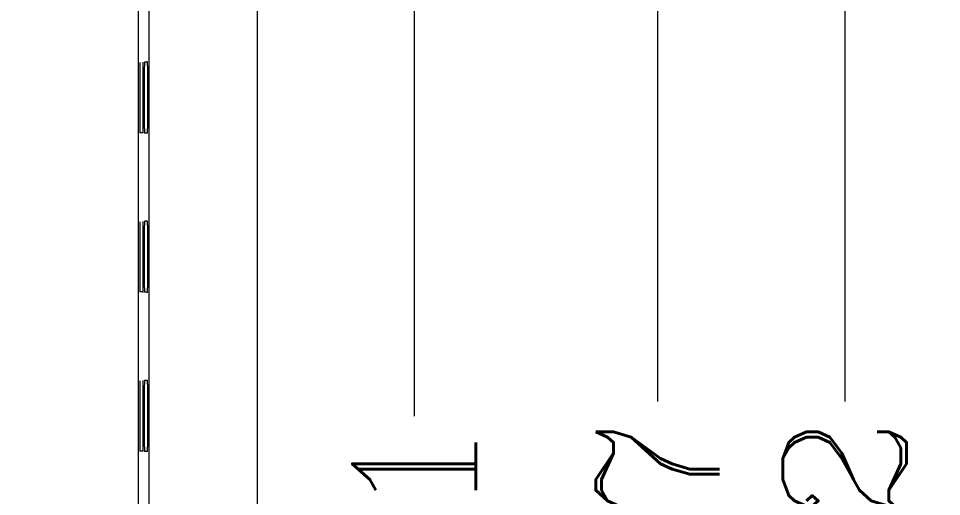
# Model space of a CAD drawing. Header units: millimetres. Extents: x -195 to 1349, y 148 to 750.
# Drawn here: x 1254.91 to 1281.02, y 407.46 to 420.97 of the extents above; entities that cross this region are included whole.
import ezdxf

# ---------------------------------------------------------------- set-up
doc = ezdxf.new("R2010")
doc.units = ezdxf.units.MM
doc.layers.get('0').update_dxf_attribs({"linetype": 'CONTINUOUS'})
doc.layers.get('Defpoints').update_dxf_attribs({"linetype": 'CONTINUOUS'})
doc.layers.add('4', color=7, linetype='CONTINUOUS', true_color=0xffffff)
doc.styles.add('ROMANC', font='romanc.shx', dxfattribs={"bigfont": 'gbcbig.shx'})
doc.dimstyles.new('YanXiu', dxfattribs={"dimtxt": 3.5, "dimasz": 2.2, "dimexe": 0.66, "dimexo": 0.66, "dimgap": 0.66, "dimtad": 0, "dimdec": 1, "dimdsep": 46, "dimtxsty": 'ROMANC', "dimcen": 0, "dimclrd": 131, "dimclre": 131, "dimclrt": 42, "dimazin": 2, "dimtfac": 1, "dimtdec": 1, "dimtofl": 0, "dimtmove": 0, "dimatfit": 3, "dimfxl": 1, "dimlwd": 5, "dimlwe": 5, "dimarcsym": 0})

# ---------------------------------------------------------------- blocks, each defined once
blk = doc.blocks.new('*D57')
at = {"color": 131, "lineweight": 5, "transparency": 16777216}
for p, q in [((1258.018, 492.781), (1285.866, 492.781)), ((1285.206, 490.581), (1285.206, 412.229)), ((1285.206, 319.889), (1285.206, 398.242)), ((1258.693, 317.689), (1285.866, 317.689))]:
    blk.add_line(p, q, dxfattribs=at)
at = {"color": 131, "lineweight": 18, "transparency": 16777216}
for points in [[(1284.839, 490.581), (1285.573, 490.581), (1285.206, 492.781)], [(1284.839, 319.889), (1285.573, 319.889), (1285.206, 317.689)]]:
    blk.add_solid(points, dxfattribs=at)
at = {"layer": 'Defpoints', "color": 0, "lineweight": 18, "transparency": 16777216}
for p in [(1257.358, 492.781), (1258.033, 317.689), (1285.206, 317.689)]:
    blk.add_point(p, dxfattribs=at)
at = {"color": 42, "lineweight": 18, "transparency": 16777216, "insert": (1285.206, 405.235), "char_height": 3.5, "attachment_point": 5, "rotation": 90, "style": 'ROMANC'}
blk.add_mtext('175.1', dxfattribs=at)
blk = doc.blocks.new('*D60')
at = {"color": 131, "lineweight": 5, "transparency": 16777216}
for p, q in [((1251.369, 470.733), (1266.762, 470.733)), ((1266.102, 468.533), (1266.102, 409.729)), ((1266.102, 341.938), (1266.102, 400.742)), ((1250.651, 339.738), (1266.762, 339.738))]:
    blk.add_line(p, q, dxfattribs=at)
at = {"color": 131, "lineweight": 18, "transparency": 16777216}
for points in [[(1265.735, 468.533), (1266.469, 468.533), (1266.102, 470.733)], [(1265.735, 341.938), (1266.469, 341.938), (1266.102, 339.738)]]:
    blk.add_solid(points, dxfattribs=at)
at = {"layer": 'Defpoints', "color": 0, "lineweight": 18, "transparency": 16777216}
for p in [(1250.709, 470.733), (1249.991, 339.738), (1266.102, 339.738)]:
    blk.add_point(p, dxfattribs=at)
at = {"color": 42, "lineweight": 18, "transparency": 16777216, "insert": (1266.102, 405.235), "char_height": 3.5, "attachment_point": 5, "rotation": 90, "style": 'ROMANC'}
blk.add_mtext('131', dxfattribs=at)
blk = doc.blocks.new('*D61')
at = {"color": 131, "lineweight": 5, "transparency": 16777216}
for p, q in [((1248.12, 488.732), (1273.648, 488.732)), ((1272.988, 486.532), (1272.988, 410.145)), ((1272.988, 323.939), (1272.988, 400.325)), ((1248.12, 321.739), (1273.648, 321.739))]:
    blk.add_line(p, q, dxfattribs=at)
at = {"color": 131, "lineweight": 18, "transparency": 16777216}
for points in [[(1272.621, 486.532), (1273.355, 486.532), (1272.988, 488.732)], [(1272.621, 323.939), (1273.355, 323.939), (1272.988, 321.739)]]:
    blk.add_solid(points, dxfattribs=at)
at = {"layer": 'Defpoints', "color": 0, "lineweight": 18, "transparency": 16777216}
for p in [(1247.46, 488.732), (1247.46, 321.739), (1272.988, 321.739)]:
    blk.add_point(p, dxfattribs=at)
at = {"color": 42, "lineweight": 18, "transparency": 16777216, "insert": (1272.988, 405.235), "char_height": 3.5, "attachment_point": 5, "rotation": 90, "style": 'ROMANC'}
blk.add_mtext('167', dxfattribs=at)
blk = doc.blocks.new('*D62')
at = {"color": 131, "lineweight": 5, "transparency": 16777216}
for p, q in [((1256.338, 491.231), (1278.941, 491.231)), ((1278.281, 489.031), (1278.281, 410.145)), ((1278.281, 321.439), (1278.281, 400.325)), ((1257.583, 319.239), (1278.941, 319.239))]:
    blk.add_line(p, q, dxfattribs=at)
at = {"color": 131, "lineweight": 18, "transparency": 16777216}
for points in [[(1277.914, 489.031), (1278.648, 489.031), (1278.281, 491.231)], [(1277.914, 321.439), (1278.648, 321.439), (1278.281, 319.239)]]:
    blk.add_solid(points, dxfattribs=at)
at = {"layer": 'Defpoints', "color": 0, "lineweight": 18, "transparency": 16777216}
for p in [(1255.678, 491.231), (1256.923, 319.239), (1278.281, 319.239)]:
    blk.add_point(p, dxfattribs=at)
at = {"color": 42, "lineweight": 18, "transparency": 16777216, "insert": (1278.281, 405.235), "char_height": 3.5, "attachment_point": 5, "rotation": 90, "style": 'ROMANC'}
blk.add_mtext('172', dxfattribs=at)
blk = doc.blocks.new('*D63')
at = {"color": 131, "lineweight": 5, "transparency": 16777216}
for p, q in [((1244.605, 499.735), (1291.557, 499.735)), ((1290.897, 497.535), (1290.897, 410.145)), ((1290.897, 312.935), (1290.897, 400.325)), ((1244.997, 310.735), (1291.557, 310.735))]:
    blk.add_line(p, q, dxfattribs=at)
at = {"color": 131, "lineweight": 18, "transparency": 16777216}
for points in [[(1290.53, 497.535), (1291.264, 497.535), (1290.897, 499.735)], [(1290.53, 312.935), (1291.264, 312.935), (1290.897, 310.735)]]:
    blk.add_solid(points, dxfattribs=at)
at = {"layer": 'Defpoints', "color": 0, "lineweight": 18, "transparency": 16777216}
for p in [(1243.945, 499.735), (1244.337, 310.735), (1290.897, 310.735)]:
    blk.add_point(p, dxfattribs=at)
at = {"color": 42, "lineweight": 18, "transparency": 16777216, "insert": (1290.897, 405.235), "char_height": 3.5, "attachment_point": 5, "rotation": 90, "style": 'ROMANC'}
blk.add_mtext('189', dxfattribs=at)
blk = doc.blocks.new('*D64')
at = {"color": 131, "lineweight": 5, "transparency": 16777216}
for p, q in [((1260.272, 505.033), (1297.486, 505.033)), ((1296.826, 502.833), (1296.826, 412.645)), ((1296.826, 307.638), (1296.826, 397.825)), ((1259.363, 305.438), (1297.486, 305.438))]:
    blk.add_line(p, q, dxfattribs=at)
at = {"color": 131, "lineweight": 18, "transparency": 16777216}
for points in [[(1296.46, 502.833), (1297.193, 502.833), (1296.826, 505.033)], [(1296.46, 307.638), (1297.193, 307.638), (1296.826, 305.438)]]:
    blk.add_solid(points, dxfattribs=at)
at = {"layer": 'Defpoints', "color": 0, "lineweight": 18, "transparency": 16777216}
for p in [(1259.612, 505.033), (1296.826, 505.033), (1258.703, 305.438)]:
    blk.add_point(p, dxfattribs=at)
at = {"color": 42, "lineweight": 18, "transparency": 16777216, "insert": (1296.826, 405.235), "char_height": 3.5, "attachment_point": 5, "rotation": 90, "style": 'ROMANC'}
blk.add_mtext('199.6', dxfattribs=at)

msp = doc.modelspace()

# ---------------------------------------------------------------- linework, layer by layer
at = {"layer": '4', "color": 7, "linetype": 'Continuous', "lineweight": 18}
for p, q in [((1261.659, 493.431), (1261.659, 317.039)), ((1258.609, 317.689), (1258.609, 492.781))]:
    msp.add_line(p, q, dxfattribs=at)
for points, knots in [([(1258.301, 455.985), (1258.301, 455.879), (1258.301, 455.773), (1258.301, 438.856), (1258.301, 422.046), (1258.301, 388.425), (1258.301, 371.614), (1258.301, 354.698), (1258.301, 354.591), (1258.301, 354.485)], [0, 0, 0, 0, 0.003136, 0.003136, 0.5, 0.5, 0.996864, 0.996864, 1, 1, 1, 1]), ([(1258.348, 419.727), (1258.348, 419.727), (1258.348, 419.721), (1258.347, 419.702), (1258.347, 419.694), (1258.347, 419.675), (1258.347, 419.664), (1258.346, 419.639), (1258.346, 419.612), (1258.346, 419.578), (1258.345, 419.551), (1258.345, 419.542), (1258.345, 419.523), (1258.345, 419.513), (1258.345, 419.481), (1258.345, 419.46), (1258.344, 419.391), (1258.344, 419.341), (1258.344, 419.273), (1258.344, 419.26), (1258.344, 419.232), (1258.344, 419.217), (1258.344, 419.174), (1258.344, 419.145), (1258.344, 419.086), (1258.343, 419.055), (1258.343, 419.009), (1258.343, 418.993), (1258.343, 418.961), (1258.343, 418.945), (1258.343, 418.897), (1258.343, 418.833), (1258.343, 418.769), (1258.343, 418.704), (1258.343, 418.671), (1258.343, 418.623), (1258.343, 418.606), (1258.343, 418.574), (1258.343, 418.494), (1258.343, 418.417), (1258.344, 418.342), (1258.344, 418.327), (1258.344, 418.297), (1258.344, 418.283), (1258.344, 418.239), (1258.344, 418.212), (1258.344, 418.131), (1258.344, 418.081), (1258.345, 418.023), (1258.345, 418.012), (1258.345, 417.99), (1258.345, 417.979), (1258.345, 417.948), (1258.345, 417.929), (1258.346, 417.893), (1258.346, 417.876), (1258.346, 417.846), (1258.346, 417.832), (1258.347, 417.807), (1258.347, 417.785), (1258.347, 417.769), (1258.348, 417.756), (1258.348, 417.751), (1258.348, 417.745), (1258.348, 417.743), (1258.348, 417.743)], [0, 0, 0, 0, 0.0625, 0.0625, 0.09375, 0.09375, 0.125, 0.125, 0.15625, 0.1875, 0.1875, 0.203125, 0.203125, 0.21875, 0.21875, 0.25, 0.25, 0.3125, 0.3125, 0.328125, 0.328125, 0.34375, 0.34375, 0.375, 0.375, 0.40625, 0.40625, 0.421875, 0.421875, 0.4375, 0.4375, 0.46875, 0.5, 0.5, 0.53125, 0.53125, 0.546875, 0.546875, 0.5625, 0.625, 0.625, 0.640625, 0.640625, 0.65625, 0.65625, 0.6875, 0.6875, 0.75, 0.75, 0.765625, 0.765625, 0.78125, 0.78125, 0.8125, 0.8125, 0.84375, 0.84375, 0.875, 0.875, 0.90625, 0.9375, 0.9375, 0.96875, 0.96875, 1, 1, 1, 1]), ([(1258.438, 417.737), (1258.438, 417.737), (1258.438, 417.743), (1258.439, 417.762), (1258.439, 417.77), (1258.439, 417.785), (1258.439, 417.79), (1258.439, 417.801), (1258.439, 417.807), (1258.44, 417.825), (1258.44, 417.853), (1258.44, 417.887), (1258.441, 417.914), (1258.441, 417.923), (1258.441, 417.943), (1258.441, 417.953), (1258.441, 417.984), (1258.441, 418.006), (1258.442, 418.075), (1258.442, 418.125), (1258.442, 418.194), (1258.442, 418.208), (1258.442, 418.236), (1258.442, 418.25), (1258.442, 418.293), (1258.442, 418.323), (1258.442, 418.383), (1258.443, 418.413), (1258.443, 418.46), (1258.443, 418.476), (1258.443, 418.508), (1258.443, 418.524), (1258.443, 418.572), (1258.443, 418.637), (1258.443, 418.702), (1258.443, 418.767), (1258.443, 418.8), (1258.443, 418.849), (1258.443, 418.865), (1258.443, 418.898), (1258.443, 418.978), (1258.443, 419.056), (1258.442, 419.132), (1258.442, 419.147), (1258.442, 419.176), (1258.442, 419.191), (1258.442, 419.234), (1258.442, 419.262), (1258.442, 419.344), (1258.442, 419.394), (1258.441, 419.452), (1258.441, 419.464), (1258.441, 419.486), (1258.441, 419.496), (1258.441, 419.527), (1258.441, 419.547), (1258.44, 419.583), (1258.44, 419.6), (1258.44, 419.631), (1258.44, 419.645), (1258.439, 419.67), (1258.439, 419.692), (1258.439, 419.708), (1258.438, 419.721), (1258.438, 419.726), (1258.438, 419.732), (1258.438, 419.734), (1258.438, 419.734)], [0, 0, 0, 0, 0.0625, 0.0625, 0.09375, 0.09375, 0.109375, 0.109375, 0.125, 0.125, 0.15625, 0.1875, 0.1875, 0.203125, 0.203125, 0.21875, 0.21875, 0.25, 0.25, 0.3125, 0.3125, 0.328125, 0.328125, 0.34375, 0.34375, 0.375, 0.375, 0.40625, 0.40625, 0.421875, 0.421875, 0.4375, 0.4375, 0.46875, 0.5, 0.5, 0.53125, 0.53125, 0.546875, 0.546875, 0.5625, 0.625, 0.625, 0.640625, 0.640625, 0.65625, 0.65625, 0.6875, 0.6875, 0.75, 0.75, 0.765625, 0.765625, 0.78125, 0.78125, 0.8125, 0.8125, 0.84375, 0.84375, 0.875, 0.875, 0.90625, 0.9375, 0.9375, 0.96875, 0.96875, 1, 1, 1, 1]), ([(1258.474, 419.736), (1258.474, 419.736), (1258.473, 419.73), (1258.473, 419.711), (1258.473, 419.703), (1258.472, 419.684), (1258.472, 419.672), (1258.472, 419.647), (1258.472, 419.619), (1258.471, 419.586), (1258.471, 419.559), (1258.471, 419.549), (1258.471, 419.53), (1258.471, 419.519), (1258.471, 419.488), (1258.471, 419.466), (1258.47, 419.397), (1258.47, 419.347), (1258.47, 419.278), (1258.47, 419.264), (1258.47, 419.236), (1258.47, 419.222), (1258.469, 419.178), (1258.469, 419.149), (1258.469, 419.089), (1258.469, 419.058), (1258.469, 419.011), (1258.469, 418.995), (1258.469, 418.963), (1258.469, 418.947), (1258.469, 418.899), (1258.469, 418.834), (1258.469, 418.769), (1258.469, 418.704), (1258.469, 418.671), (1258.469, 418.622), (1258.469, 418.605), (1258.469, 418.573), (1258.469, 418.492), (1258.469, 418.414), (1258.469, 418.338), (1258.469, 418.323), (1258.469, 418.293), (1258.469, 418.279), (1258.47, 418.235), (1258.47, 418.207), (1258.47, 418.126), (1258.47, 418.075), (1258.47, 418.017), (1258.471, 418.005), (1258.471, 417.983), (1258.471, 417.973), (1258.471, 417.941), (1258.471, 417.922), (1258.471, 417.886), (1258.471, 417.869), (1258.472, 417.838), (1258.472, 417.824), (1258.472, 417.798), (1258.473, 417.776), (1258.473, 417.76), (1258.473, 417.748), (1258.473, 417.743), (1258.474, 417.736), (1258.474, 417.734), (1258.474, 417.734)], [0, 0, 0, 0, 0.0625, 0.0625, 0.09375, 0.09375, 0.125, 0.125, 0.15625, 0.1875, 0.1875, 0.203125, 0.203125, 0.21875, 0.21875, 0.25, 0.25, 0.3125, 0.3125, 0.328125, 0.328125, 0.34375, 0.34375, 0.375, 0.375, 0.40625, 0.40625, 0.421875, 0.421875, 0.4375, 0.4375, 0.46875, 0.5, 0.5, 0.53125, 0.53125, 0.546875, 0.546875, 0.5625, 0.625, 0.625, 0.640625, 0.640625, 0.65625, 0.65625, 0.6875, 0.6875, 0.75, 0.75, 0.765625, 0.765625, 0.78125, 0.78125, 0.8125, 0.8125, 0.84375, 0.84375, 0.875, 0.875, 0.90625, 0.9375, 0.9375, 0.96875, 0.96875, 1, 1, 1, 1]), ([(1258.563, 419.742), (1258.55, 419.741), (1258.537, 419.741), (1258.514, 419.739), (1258.505, 419.738), (1258.489, 419.737), (1258.481, 419.737), (1258.474, 419.736)], [0, 0, 0, 0, 0.448295, 0.448295, 0.75351, 0.75351, 1, 1, 1, 1]), ([(1258.563, 417.728), (1258.564, 417.728), (1258.564, 417.735), (1258.564, 417.754), (1258.565, 417.762), (1258.565, 417.776), (1258.565, 417.781), (1258.565, 417.793), (1258.565, 417.799), (1258.565, 417.817), (1258.566, 417.846), (1258.566, 417.879), (1258.566, 417.907), (1258.566, 417.916), (1258.566, 417.936), (1258.567, 417.946), (1258.567, 417.978), (1258.567, 418), (1258.567, 418.069), (1258.567, 418.12), (1258.568, 418.189), (1258.568, 418.203), (1258.568, 418.231), (1258.568, 418.246), (1258.568, 418.289), (1258.568, 418.319), (1258.568, 418.38), (1258.568, 418.411), (1258.568, 418.458), (1258.568, 418.474), (1258.568, 418.506), (1258.568, 418.522), (1258.568, 418.571), (1258.569, 418.636), (1258.569, 418.702), (1258.569, 418.767), (1258.569, 418.8), (1258.569, 418.85), (1258.569, 418.866), (1258.568, 418.899), (1258.568, 418.98), (1258.568, 419.059), (1258.568, 419.135), (1258.568, 419.15), (1258.568, 419.18), (1258.568, 419.195), (1258.568, 419.239), (1258.568, 419.267), (1258.567, 419.349), (1258.567, 419.4), (1258.567, 419.459), (1258.567, 419.47), (1258.567, 419.492), (1258.567, 419.503), (1258.566, 419.534), (1258.566, 419.554), (1258.566, 419.591), (1258.566, 419.607), (1258.566, 419.639), (1258.565, 419.653), (1258.565, 419.678), (1258.565, 419.7), (1258.564, 419.716), (1258.564, 419.729), (1258.564, 419.734), (1258.564, 419.741), (1258.563, 419.742), (1258.563, 419.742)], [0, 0, 0, 0, 0.0625, 0.0625, 0.09375, 0.09375, 0.109375, 0.109375, 0.125, 0.125, 0.15625, 0.1875, 0.1875, 0.203125, 0.203125, 0.21875, 0.21875, 0.25, 0.25, 0.3125, 0.3125, 0.328125, 0.328125, 0.34375, 0.34375, 0.375, 0.375, 0.40625, 0.40625, 0.421875, 0.421875, 0.4375, 0.4375, 0.46875, 0.5, 0.5, 0.53125, 0.53125, 0.546875, 0.546875, 0.5625, 0.625, 0.625, 0.640625, 0.640625, 0.65625, 0.65625, 0.6875, 0.6875, 0.75, 0.75, 0.765625, 0.765625, 0.78125, 0.78125, 0.8125, 0.8125, 0.84375, 0.84375, 0.875, 0.875, 0.90625, 0.9375, 0.9375, 0.96875, 0.96875, 1, 1, 1, 1]), ([(1258.438, 417.737), (1258.425, 417.738), (1258.413, 417.739), (1258.392, 417.74), (1258.384, 417.741), (1258.366, 417.742), (1258.357, 417.743), (1258.348, 417.743)], [0, 0, 0, 0, 0.406541, 0.406541, 0.703271, 0.703271, 1, 1, 1, 1]), ([(1258.563, 417.728), (1258.55, 417.729), (1258.537, 417.73), (1258.514, 417.732), (1258.505, 417.732), (1258.489, 417.733), (1258.481, 417.734), (1258.474, 417.734)], [0, 0, 0, 0, 0.448296, 0.448296, 0.75351, 0.75351, 1, 1, 1, 1]), ([(1258.348, 415.227), (1258.348, 415.227), (1258.348, 415.221), (1258.347, 415.202), (1258.347, 415.194), (1258.347, 415.175), (1258.347, 415.164), (1258.346, 415.139), (1258.346, 415.112), (1258.346, 415.078), (1258.345, 415.051), (1258.345, 415.042), (1258.345, 415.023), (1258.345, 415.013), (1258.345, 414.981), (1258.345, 414.96), (1258.344, 414.891), (1258.344, 414.841), (1258.344, 414.773), (1258.344, 414.76), (1258.344, 414.732), (1258.344, 414.717), (1258.344, 414.674), (1258.344, 414.645), (1258.344, 414.586), (1258.343, 414.555), (1258.343, 414.509), (1258.343, 414.493), (1258.343, 414.461), (1258.343, 414.445), (1258.343, 414.397), (1258.343, 414.333), (1258.343, 414.269), (1258.343, 414.204), (1258.343, 414.171), (1258.343, 414.123), (1258.343, 414.106), (1258.343, 414.074), (1258.343, 413.994), (1258.343, 413.917), (1258.344, 413.842), (1258.344, 413.827), (1258.344, 413.797), (1258.344, 413.783), (1258.344, 413.739), (1258.344, 413.712), (1258.344, 413.631), (1258.344, 413.581), (1258.345, 413.523), (1258.345, 413.512), (1258.345, 413.49), (1258.345, 413.479), (1258.345, 413.448), (1258.345, 413.429), (1258.346, 413.393), (1258.346, 413.376), (1258.346, 413.346), (1258.346, 413.332), (1258.347, 413.307), (1258.347, 413.285), (1258.347, 413.269), (1258.348, 413.256), (1258.348, 413.251), (1258.348, 413.245), (1258.348, 413.243), (1258.348, 413.243)], [0, 0, 0, 0, 0.0625, 0.0625, 0.09375, 0.09375, 0.125, 0.125, 0.15625, 0.1875, 0.1875, 0.203125, 0.203125, 0.21875, 0.21875, 0.25, 0.25, 0.3125, 0.3125, 0.328125, 0.328125, 0.34375, 0.34375, 0.375, 0.375, 0.40625, 0.40625, 0.421875, 0.421875, 0.4375, 0.4375, 0.46875, 0.5, 0.5, 0.53125, 0.53125, 0.546875, 0.546875, 0.5625, 0.625, 0.625, 0.640625, 0.640625, 0.65625, 0.65625, 0.6875, 0.6875, 0.75, 0.75, 0.765625, 0.765625, 0.78125, 0.78125, 0.8125, 0.8125, 0.84375, 0.84375, 0.875, 0.875, 0.90625, 0.9375, 0.9375, 0.96875, 0.96875, 1, 1, 1, 1]), ([(1258.438, 413.237), (1258.438, 413.237), (1258.438, 413.243), (1258.439, 413.262), (1258.439, 413.27), (1258.439, 413.285), (1258.439, 413.29), (1258.439, 413.301), (1258.439, 413.307), (1258.44, 413.325), (1258.44, 413.353), (1258.44, 413.387), (1258.441, 413.414), (1258.441, 413.423), (1258.441, 413.443), (1258.441, 413.453), (1258.441, 413.484), (1258.441, 413.506), (1258.442, 413.575), (1258.442, 413.625), (1258.442, 413.694), (1258.442, 413.708), (1258.442, 413.736), (1258.442, 413.75), (1258.442, 413.793), (1258.442, 413.823), (1258.442, 413.883), (1258.443, 413.913), (1258.443, 413.96), (1258.443, 413.976), (1258.443, 414.008), (1258.443, 414.024), (1258.443, 414.072), (1258.443, 414.137), (1258.443, 414.202), (1258.443, 414.267), (1258.443, 414.3), (1258.443, 414.349), (1258.443, 414.365), (1258.443, 414.398), (1258.443, 414.478), (1258.443, 414.556), (1258.442, 414.632), (1258.442, 414.647), (1258.442, 414.676), (1258.442, 414.691), (1258.442, 414.734), (1258.442, 414.762), (1258.442, 414.844), (1258.442, 414.894), (1258.441, 414.952), (1258.441, 414.964), (1258.441, 414.986), (1258.441, 414.996), (1258.441, 415.027), (1258.441, 415.047), (1258.44, 415.083), (1258.44, 415.1), (1258.44, 415.131), (1258.44, 415.145), (1258.439, 415.17), (1258.439, 415.192), (1258.439, 415.208), (1258.438, 415.221), (1258.438, 415.226), (1258.438, 415.232), (1258.438, 415.234), (1258.438, 415.234)], [0, 0, 0, 0, 0.0625, 0.0625, 0.09375, 0.09375, 0.109375, 0.109375, 0.125, 0.125, 0.15625, 0.1875, 0.1875, 0.203125, 0.203125, 0.21875, 0.21875, 0.25, 0.25, 0.3125, 0.3125, 0.328125, 0.328125, 0.34375, 0.34375, 0.375, 0.375, 0.40625, 0.40625, 0.421875, 0.421875, 0.4375, 0.4375, 0.46875, 0.5, 0.5, 0.53125, 0.53125, 0.546875, 0.546875, 0.5625, 0.625, 0.625, 0.640625, 0.640625, 0.65625, 0.65625, 0.6875, 0.6875, 0.75, 0.75, 0.765625, 0.765625, 0.78125, 0.78125, 0.8125, 0.8125, 0.84375, 0.84375, 0.875, 0.875, 0.90625, 0.9375, 0.9375, 0.96875, 0.96875, 1, 1, 1, 1]), ([(1258.474, 415.236), (1258.474, 415.236), (1258.473, 415.23), (1258.473, 415.211), (1258.473, 415.203), (1258.472, 415.184), (1258.472, 415.172), (1258.472, 415.147), (1258.472, 415.119), (1258.471, 415.086), (1258.471, 415.059), (1258.471, 415.049), (1258.471, 415.03), (1258.471, 415.019), (1258.471, 414.988), (1258.471, 414.966), (1258.47, 414.897), (1258.47, 414.847), (1258.47, 414.778), (1258.47, 414.764), (1258.47, 414.736), (1258.47, 414.722), (1258.469, 414.678), (1258.469, 414.649), (1258.469, 414.589), (1258.469, 414.558), (1258.469, 414.511), (1258.469, 414.495), (1258.469, 414.463), (1258.469, 414.447), (1258.469, 414.399), (1258.469, 414.334), (1258.469, 414.269), (1258.469, 414.204), (1258.469, 414.171), (1258.469, 414.122), (1258.469, 414.105), (1258.469, 414.073), (1258.469, 413.992), (1258.469, 413.914), (1258.469, 413.838), (1258.469, 413.823), (1258.469, 413.793), (1258.469, 413.779), (1258.47, 413.735), (1258.47, 413.707), (1258.47, 413.626), (1258.47, 413.575), (1258.47, 413.517), (1258.471, 413.505), (1258.471, 413.483), (1258.471, 413.473), (1258.471, 413.441), (1258.471, 413.422), (1258.471, 413.386), (1258.471, 413.369), (1258.472, 413.338), (1258.472, 413.324), (1258.472, 413.298), (1258.473, 413.276), (1258.473, 413.26), (1258.473, 413.248), (1258.473, 413.243), (1258.474, 413.236), (1258.474, 413.234), (1258.474, 413.234)], [0, 0, 0, 0, 0.0625, 0.0625, 0.09375, 0.09375, 0.125, 0.125, 0.15625, 0.1875, 0.1875, 0.203125, 0.203125, 0.21875, 0.21875, 0.25, 0.25, 0.3125, 0.3125, 0.328125, 0.328125, 0.34375, 0.34375, 0.375, 0.375, 0.40625, 0.40625, 0.421875, 0.421875, 0.4375, 0.4375, 0.46875, 0.5, 0.5, 0.53125, 0.53125, 0.546875, 0.546875, 0.5625, 0.625, 0.625, 0.640625, 0.640625, 0.65625, 0.65625, 0.6875, 0.6875, 0.75, 0.75, 0.765625, 0.765625, 0.78125, 0.78125, 0.8125, 0.8125, 0.84375, 0.84375, 0.875, 0.875, 0.90625, 0.9375, 0.9375, 0.96875, 0.96875, 1, 1, 1, 1]), ([(1258.563, 415.242), (1258.55, 415.241), (1258.537, 415.241), (1258.514, 415.239), (1258.505, 415.238), (1258.489, 415.237), (1258.481, 415.237), (1258.474, 415.236)], [0, 0, 0, 0, 0.448295, 0.448295, 0.75351, 0.75351, 1, 1, 1, 1]), ([(1258.563, 413.228), (1258.564, 413.228), (1258.564, 413.235), (1258.564, 413.254), (1258.565, 413.262), (1258.565, 413.276), (1258.565, 413.281), (1258.565, 413.293), (1258.565, 413.299), (1258.565, 413.317), (1258.566, 413.346), (1258.566, 413.379), (1258.566, 413.407), (1258.566, 413.416), (1258.566, 413.436), (1258.567, 413.446), (1258.567, 413.478), (1258.567, 413.5), (1258.567, 413.569), (1258.567, 413.62), (1258.568, 413.689), (1258.568, 413.703), (1258.568, 413.731), (1258.568, 413.746), (1258.568, 413.789), (1258.568, 413.819), (1258.568, 413.88), (1258.568, 413.911), (1258.568, 413.958), (1258.568, 413.974), (1258.568, 414.006), (1258.568, 414.022), (1258.568, 414.071), (1258.569, 414.136), (1258.569, 414.202), (1258.569, 414.267), (1258.569, 414.3), (1258.569, 414.35), (1258.569, 414.366), (1258.568, 414.399), (1258.568, 414.48), (1258.568, 414.559), (1258.568, 414.635), (1258.568, 414.65), (1258.568, 414.68), (1258.568, 414.695), (1258.568, 414.739), (1258.568, 414.767), (1258.567, 414.849), (1258.567, 414.9), (1258.567, 414.959), (1258.567, 414.97), (1258.567, 414.992), (1258.567, 415.003), (1258.566, 415.034), (1258.566, 415.054), (1258.566, 415.091), (1258.566, 415.107), (1258.566, 415.139), (1258.565, 415.153), (1258.565, 415.178), (1258.565, 415.2), (1258.564, 415.216), (1258.564, 415.229), (1258.564, 415.234), (1258.564, 415.241), (1258.563, 415.242), (1258.563, 415.242)], [0, 0, 0, 0, 0.0625, 0.0625, 0.09375, 0.09375, 0.109375, 0.109375, 0.125, 0.125, 0.15625, 0.1875, 0.1875, 0.203125, 0.203125, 0.21875, 0.21875, 0.25, 0.25, 0.3125, 0.3125, 0.328125, 0.328125, 0.34375, 0.34375, 0.375, 0.375, 0.40625, 0.40625, 0.421875, 0.421875, 0.4375, 0.4375, 0.46875, 0.5, 0.5, 0.53125, 0.53125, 0.546875, 0.546875, 0.5625, 0.625, 0.625, 0.640625, 0.640625, 0.65625, 0.65625, 0.6875, 0.6875, 0.75, 0.75, 0.765625, 0.765625, 0.78125, 0.78125, 0.8125, 0.8125, 0.84375, 0.84375, 0.875, 0.875, 0.90625, 0.9375, 0.9375, 0.96875, 0.96875, 1, 1, 1, 1]), ([(1258.438, 413.237), (1258.425, 413.238), (1258.413, 413.239), (1258.392, 413.24), (1258.384, 413.241), (1258.366, 413.242), (1258.357, 413.243), (1258.348, 413.243)], [0, 0, 0, 0, 0.406541, 0.406541, 0.703271, 0.703271, 1, 1, 1, 1]), ([(1258.563, 413.228), (1258.55, 413.229), (1258.537, 413.23), (1258.514, 413.232), (1258.505, 413.232), (1258.489, 413.233), (1258.481, 413.234), (1258.474, 413.234)], [0, 0, 0, 0, 0.448296, 0.448296, 0.75351, 0.75351, 1, 1, 1, 1]), ([(1258.348, 410.727), (1258.348, 410.727), (1258.348, 410.721), (1258.347, 410.702), (1258.347, 410.694), (1258.347, 410.675), (1258.347, 410.664), (1258.346, 410.639), (1258.346, 410.612), (1258.346, 410.578), (1258.345, 410.551), (1258.345, 410.542), (1258.345, 410.523), (1258.345, 410.513), (1258.345, 410.481), (1258.345, 410.46), (1258.344, 410.391), (1258.344, 410.341), (1258.344, 410.273), (1258.344, 410.26), (1258.344, 410.232), (1258.344, 410.217), (1258.344, 410.174), (1258.344, 410.145), (1258.344, 410.086), (1258.343, 410.055), (1258.343, 410.009), (1258.343, 409.993), (1258.343, 409.961), (1258.343, 409.945), (1258.343, 409.897), (1258.343, 409.833), (1258.343, 409.769), (1258.343, 409.704), (1258.343, 409.671), (1258.343, 409.623), (1258.343, 409.606), (1258.343, 409.574), (1258.343, 409.494), (1258.343, 409.417), (1258.344, 409.342), (1258.344, 409.327), (1258.344, 409.297), (1258.344, 409.283), (1258.344, 409.239), (1258.344, 409.212), (1258.344, 409.131), (1258.344, 409.081), (1258.345, 409.023), (1258.345, 409.012), (1258.345, 408.99), (1258.345, 408.979), (1258.345, 408.948), (1258.345, 408.929), (1258.346, 408.893), (1258.346, 408.876), (1258.346, 408.846), (1258.346, 408.832), (1258.347, 408.807), (1258.347, 408.785), (1258.347, 408.769), (1258.348, 408.756), (1258.348, 408.751), (1258.348, 408.745), (1258.348, 408.743), (1258.348, 408.743)], [0, 0, 0, 0, 0.0625, 0.0625, 0.09375, 0.09375, 0.125, 0.125, 0.15625, 0.1875, 0.1875, 0.203125, 0.203125, 0.21875, 0.21875, 0.25, 0.25, 0.3125, 0.3125, 0.328125, 0.328125, 0.34375, 0.34375, 0.375, 0.375, 0.40625, 0.40625, 0.421875, 0.421875, 0.4375, 0.4375, 0.46875, 0.5, 0.5, 0.53125, 0.53125, 0.546875, 0.546875, 0.5625, 0.625, 0.625, 0.640625, 0.640625, 0.65625, 0.65625, 0.6875, 0.6875, 0.75, 0.75, 0.765625, 0.765625, 0.78125, 0.78125, 0.8125, 0.8125, 0.84375, 0.84375, 0.875, 0.875, 0.90625, 0.9375, 0.9375, 0.96875, 0.96875, 1, 1, 1, 1]), ([(1258.438, 408.737), (1258.438, 408.737), (1258.438, 408.743), (1258.439, 408.762), (1258.439, 408.77), (1258.439, 408.785), (1258.439, 408.79), (1258.439, 408.801), (1258.439, 408.807), (1258.44, 408.825), (1258.44, 408.853), (1258.44, 408.887), (1258.441, 408.914), (1258.441, 408.923), (1258.441, 408.943), (1258.441, 408.953), (1258.441, 408.984), (1258.441, 409.006), (1258.442, 409.075), (1258.442, 409.125), (1258.442, 409.194), (1258.442, 409.208), (1258.442, 409.236), (1258.442, 409.25), (1258.442, 409.293), (1258.442, 409.323), (1258.442, 409.383), (1258.443, 409.413), (1258.443, 409.46), (1258.443, 409.476), (1258.443, 409.508), (1258.443, 409.524), (1258.443, 409.572), (1258.443, 409.637), (1258.443, 409.702), (1258.443, 409.767), (1258.443, 409.8), (1258.443, 409.849), (1258.443, 409.865), (1258.443, 409.898), (1258.443, 409.978), (1258.443, 410.056), (1258.442, 410.132), (1258.442, 410.147), (1258.442, 410.176), (1258.442, 410.191), (1258.442, 410.234), (1258.442, 410.262), (1258.442, 410.344), (1258.442, 410.394), (1258.441, 410.452), (1258.441, 410.464), (1258.441, 410.486), (1258.441, 410.496), (1258.441, 410.527), (1258.441, 410.547), (1258.44, 410.583), (1258.44, 410.6), (1258.44, 410.631), (1258.44, 410.645), (1258.439, 410.67), (1258.439, 410.692), (1258.439, 410.708), (1258.438, 410.721), (1258.438, 410.726), (1258.438, 410.732), (1258.438, 410.734), (1258.438, 410.734)], [0, 0, 0, 0, 0.0625, 0.0625, 0.09375, 0.09375, 0.109375, 0.109375, 0.125, 0.125, 0.15625, 0.1875, 0.1875, 0.203125, 0.203125, 0.21875, 0.21875, 0.25, 0.25, 0.3125, 0.3125, 0.328125, 0.328125, 0.34375, 0.34375, 0.375, 0.375, 0.40625, 0.40625, 0.421875, 0.421875, 0.4375, 0.4375, 0.46875, 0.5, 0.5, 0.53125, 0.53125, 0.546875, 0.546875, 0.5625, 0.625, 0.625, 0.640625, 0.640625, 0.65625, 0.65625, 0.6875, 0.6875, 0.75, 0.75, 0.765625, 0.765625, 0.78125, 0.78125, 0.8125, 0.8125, 0.84375, 0.84375, 0.875, 0.875, 0.90625, 0.9375, 0.9375, 0.96875, 0.96875, 1, 1, 1, 1]), ([(1258.474, 410.736), (1258.474, 410.736), (1258.473, 410.73), (1258.473, 410.711), (1258.473, 410.703), (1258.472, 410.684), (1258.472, 410.672), (1258.472, 410.647), (1258.472, 410.619), (1258.471, 410.586), (1258.471, 410.559), (1258.471, 410.549), (1258.471, 410.53), (1258.471, 410.519), (1258.471, 410.488), (1258.471, 410.466), (1258.47, 410.397), (1258.47, 410.347), (1258.47, 410.278), (1258.47, 410.264), (1258.47, 410.236), (1258.47, 410.222), (1258.469, 410.178), (1258.469, 410.149), (1258.469, 410.089), (1258.469, 410.058), (1258.469, 410.011), (1258.469, 409.995), (1258.469, 409.963), (1258.469, 409.947), (1258.469, 409.899), (1258.469, 409.834), (1258.469, 409.769), (1258.469, 409.704), (1258.469, 409.671), (1258.469, 409.622), (1258.469, 409.605), (1258.469, 409.573), (1258.469, 409.492), (1258.469, 409.414), (1258.469, 409.338), (1258.469, 409.323), (1258.469, 409.293), (1258.469, 409.279), (1258.47, 409.235), (1258.47, 409.207), (1258.47, 409.126), (1258.47, 409.075), (1258.47, 409.017), (1258.471, 409.005), (1258.471, 408.983), (1258.471, 408.973), (1258.471, 408.941), (1258.471, 408.922), (1258.471, 408.886), (1258.471, 408.869), (1258.472, 408.838), (1258.472, 408.824), (1258.472, 408.798), (1258.473, 408.776), (1258.473, 408.76), (1258.473, 408.748), (1258.473, 408.743), (1258.474, 408.736), (1258.474, 408.734), (1258.474, 408.734)], [0, 0, 0, 0, 0.0625, 0.0625, 0.09375, 0.09375, 0.125, 0.125, 0.15625, 0.1875, 0.1875, 0.203125, 0.203125, 0.21875, 0.21875, 0.25, 0.25, 0.3125, 0.3125, 0.328125, 0.328125, 0.34375, 0.34375, 0.375, 0.375, 0.40625, 0.40625, 0.421875, 0.421875, 0.4375, 0.4375, 0.46875, 0.5, 0.5, 0.53125, 0.53125, 0.546875, 0.546875, 0.5625, 0.625, 0.625, 0.640625, 0.640625, 0.65625, 0.65625, 0.6875, 0.6875, 0.75, 0.75, 0.765625, 0.765625, 0.78125, 0.78125, 0.8125, 0.8125, 0.84375, 0.84375, 0.875, 0.875, 0.90625, 0.9375, 0.9375, 0.96875, 0.96875, 1, 1, 1, 1]), ([(1258.563, 410.742), (1258.55, 410.741), (1258.537, 410.741), (1258.514, 410.739), (1258.505, 410.738), (1258.489, 410.737), (1258.481, 410.737), (1258.474, 410.736)], [0, 0, 0, 0, 0.448295, 0.448295, 0.75351, 0.75351, 1, 1, 1, 1]), ([(1258.563, 408.728), (1258.564, 408.728), (1258.564, 408.735), (1258.564, 408.754), (1258.565, 408.762), (1258.565, 408.776), (1258.565, 408.781), (1258.565, 408.793), (1258.565, 408.799), (1258.565, 408.817), (1258.566, 408.846), (1258.566, 408.879), (1258.566, 408.907), (1258.566, 408.916), (1258.566, 408.936), (1258.567, 408.946), (1258.567, 408.978), (1258.567, 409), (1258.567, 409.069), (1258.567, 409.12), (1258.568, 409.189), (1258.568, 409.203), (1258.568, 409.231), (1258.568, 409.246), (1258.568, 409.289), (1258.568, 409.319), (1258.568, 409.38), (1258.568, 409.411), (1258.568, 409.458), (1258.568, 409.474), (1258.568, 409.506), (1258.568, 409.522), (1258.568, 409.571), (1258.569, 409.636), (1258.569, 409.702), (1258.569, 409.767), (1258.569, 409.8), (1258.569, 409.85), (1258.569, 409.866), (1258.568, 409.899), (1258.568, 409.98), (1258.568, 410.059), (1258.568, 410.135), (1258.568, 410.15), (1258.568, 410.18), (1258.568, 410.195), (1258.568, 410.239), (1258.568, 410.267), (1258.567, 410.349), (1258.567, 410.4), (1258.567, 410.459), (1258.567, 410.47), (1258.567, 410.492), (1258.567, 410.503), (1258.566, 410.534), (1258.566, 410.554), (1258.566, 410.591), (1258.566, 410.607), (1258.566, 410.639), (1258.565, 410.653), (1258.565, 410.678), (1258.565, 410.7), (1258.564, 410.716), (1258.564, 410.729), (1258.564, 410.734), (1258.564, 410.741), (1258.563, 410.742), (1258.563, 410.742)], [0, 0, 0, 0, 0.0625, 0.0625, 0.09375, 0.09375, 0.109375, 0.109375, 0.125, 0.125, 0.15625, 0.1875, 0.1875, 0.203125, 0.203125, 0.21875, 0.21875, 0.25, 0.25, 0.3125, 0.3125, 0.328125, 0.328125, 0.34375, 0.34375, 0.375, 0.375, 0.40625, 0.40625, 0.421875, 0.421875, 0.4375, 0.4375, 0.46875, 0.5, 0.5, 0.53125, 0.53125, 0.546875, 0.546875, 0.5625, 0.625, 0.625, 0.640625, 0.640625, 0.65625, 0.65625, 0.6875, 0.6875, 0.75, 0.75, 0.765625, 0.765625, 0.78125, 0.78125, 0.8125, 0.8125, 0.84375, 0.84375, 0.875, 0.875, 0.90625, 0.9375, 0.9375, 0.96875, 0.96875, 1, 1, 1, 1]), ([(1258.438, 408.737), (1258.425, 408.738), (1258.413, 408.739), (1258.392, 408.74), (1258.384, 408.741), (1258.366, 408.742), (1258.357, 408.743), (1258.348, 408.743)], [0, 0, 0, 0, 0.406541, 0.406541, 0.703271, 0.703271, 1, 1, 1, 1]), ([(1258.563, 408.728), (1258.55, 408.729), (1258.537, 408.73), (1258.514, 408.732), (1258.505, 408.732), (1258.489, 408.733), (1258.481, 408.734), (1258.474, 408.734)], [0, 0, 0, 0, 0.448296, 0.448296, 0.75351, 0.75351, 1, 1, 1, 1])]:
    msp.add_open_spline(points, degree=3, knots=knots, dxfattribs=at)

# ---------------------------------------------------------------- dimensions: what is measured, and where the dimension line sits
at = {"lineweight": 18}
for base, p1, p2, picture, middle in [((1296.826, 505.033), (1258.703, 305.438), (1259.612, 505.033), '*D64', (1296.826, 405.235)), ((1278.281, 319.239), (1255.678, 491.231), (1256.923, 319.239), '*D62', (1278.281, 405.235)), ((1272.988, 321.739), (1247.46, 488.732), (1247.46, 321.739), '*D61', (1272.988, 405.235)), ((1266.102, 339.738), (1250.709, 470.733), (1249.991, 339.738), '*D60', (1266.102, 405.235))]:
    dim = msp.add_linear_dim(base=base, p1=p1, p2=p2, angle=90, dimstyle='YanXiu', dxfattribs=at)
    dim.commit()
    dim.dimension.update_dxf_attribs({"geometry": picture, "text_midpoint": middle})
for base, p1, p2, picture, middle in [((1290.897, 310.735), (1243.945, 499.735), (1244.337, 310.735), '*D63', (1290.897, 405.235)), ((1285.206, 317.689), (1257.358, 492.781), (1258.033, 317.689), '*D57', (1285.206, 405.235))]:
    dim = msp.add_linear_dim(base=base, p1=p1, p2=p2, angle=90, dimstyle='YanXiu', dxfattribs=at)
    dim.commit()
    dim.dimension.update_dxf_attribs({"geometry": picture, "text_midpoint": middle, "dimtype": 160})

doc.saveas('drawing.dxf')
